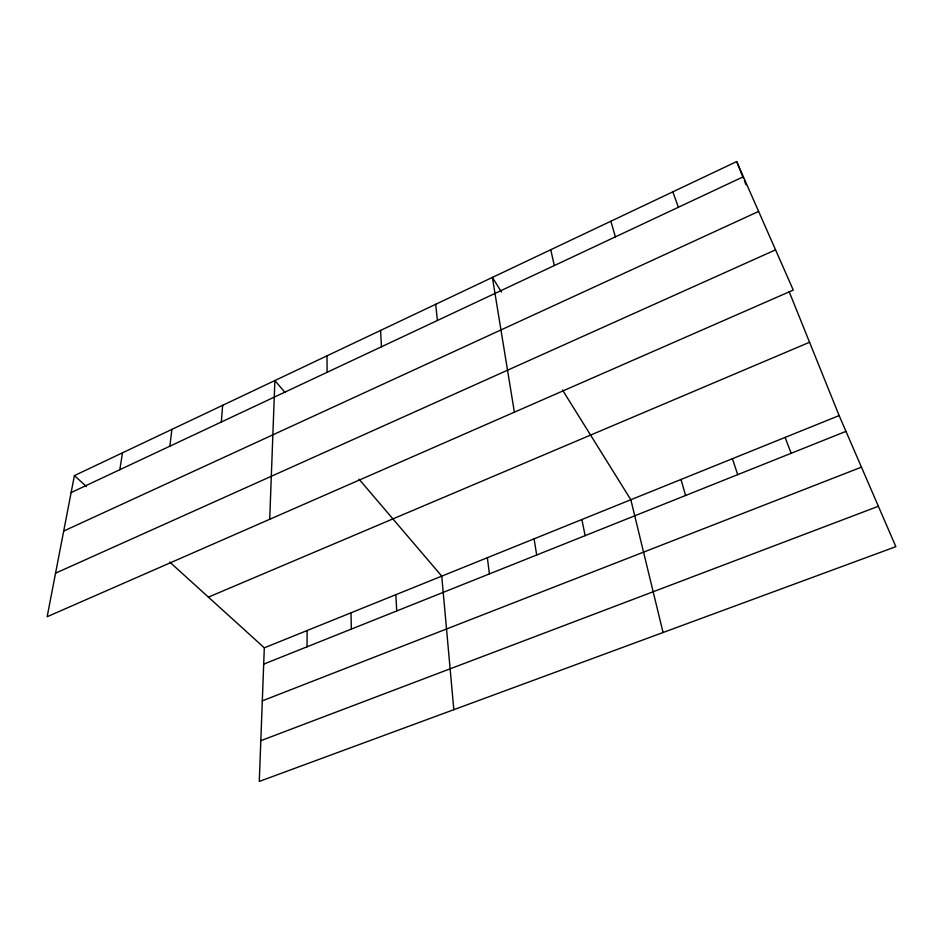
<?xml version="1.0" encoding="UTF-8"?>
<svg xmlns="http://www.w3.org/2000/svg" width="943" height="943" viewBox="0 0 943 943"><rect width="100%" height="100%" fill="white"/><g stroke="black" fill="none" stroke-linecap="round" stroke-linejoin="round"><path stroke-width="1.41" d="M307.017 646.815L307.147 630.525M169.752 562.075L264.311 647.829L259.278 781.429L895.85 546.657L839.14 415.58L789.067 291.458M269.71 519.287L274.885 380.548L285.163 392.594M221.322 422.004L222.666 405.301M169.87 446.18L171.885 429.383M119.82 469.697L122.484 452.805M74.403 475.614L47.15 616.722L793.275 290.079L736.672 161.571L74.403 475.614L86.379 486.47M71.126 492.576L743.355 176.742M63.7 531.05L758.62 211.421M55.554 573.179L775.559 249.848M208.391 597.119L809.554 342.262M264.311 647.829L839.14 415.58M263.698 664.131L845.965 431.375M262.307 700.849L861.454 467.15M260.81 740.679L878.381 506.273M359.012 479.162L441.748 576.138L453.819 709.678M501.487 292.035L492.376 277.407L514.383 412.174M562.511 390.013L630.843 499.743L663.059 632.505M736.672 161.571L743.273 177.956M744.381 180.679L746.031 184.781M785.106 437.411L791.153 453.288M672.819 191.853L678.394 207.26M732.416 458.699L737.709 474.647M610.875 221.228L615.402 236.858M681.011 479.468L685.585 495.488M550.759 249.73L554.307 265.561M581.878 519.522L585.131 535.648M534.068 538.842L536.697 555.003M487.366 557.702L489.405 573.91M435.678 304.306L437.411 320.479M395.824 594.691L396.732 610.946M380.571 330.439L381.479 346.765M350.973 612.82L351.35 629.099M326.985 355.841L327.115 372.308"/></g></svg>
